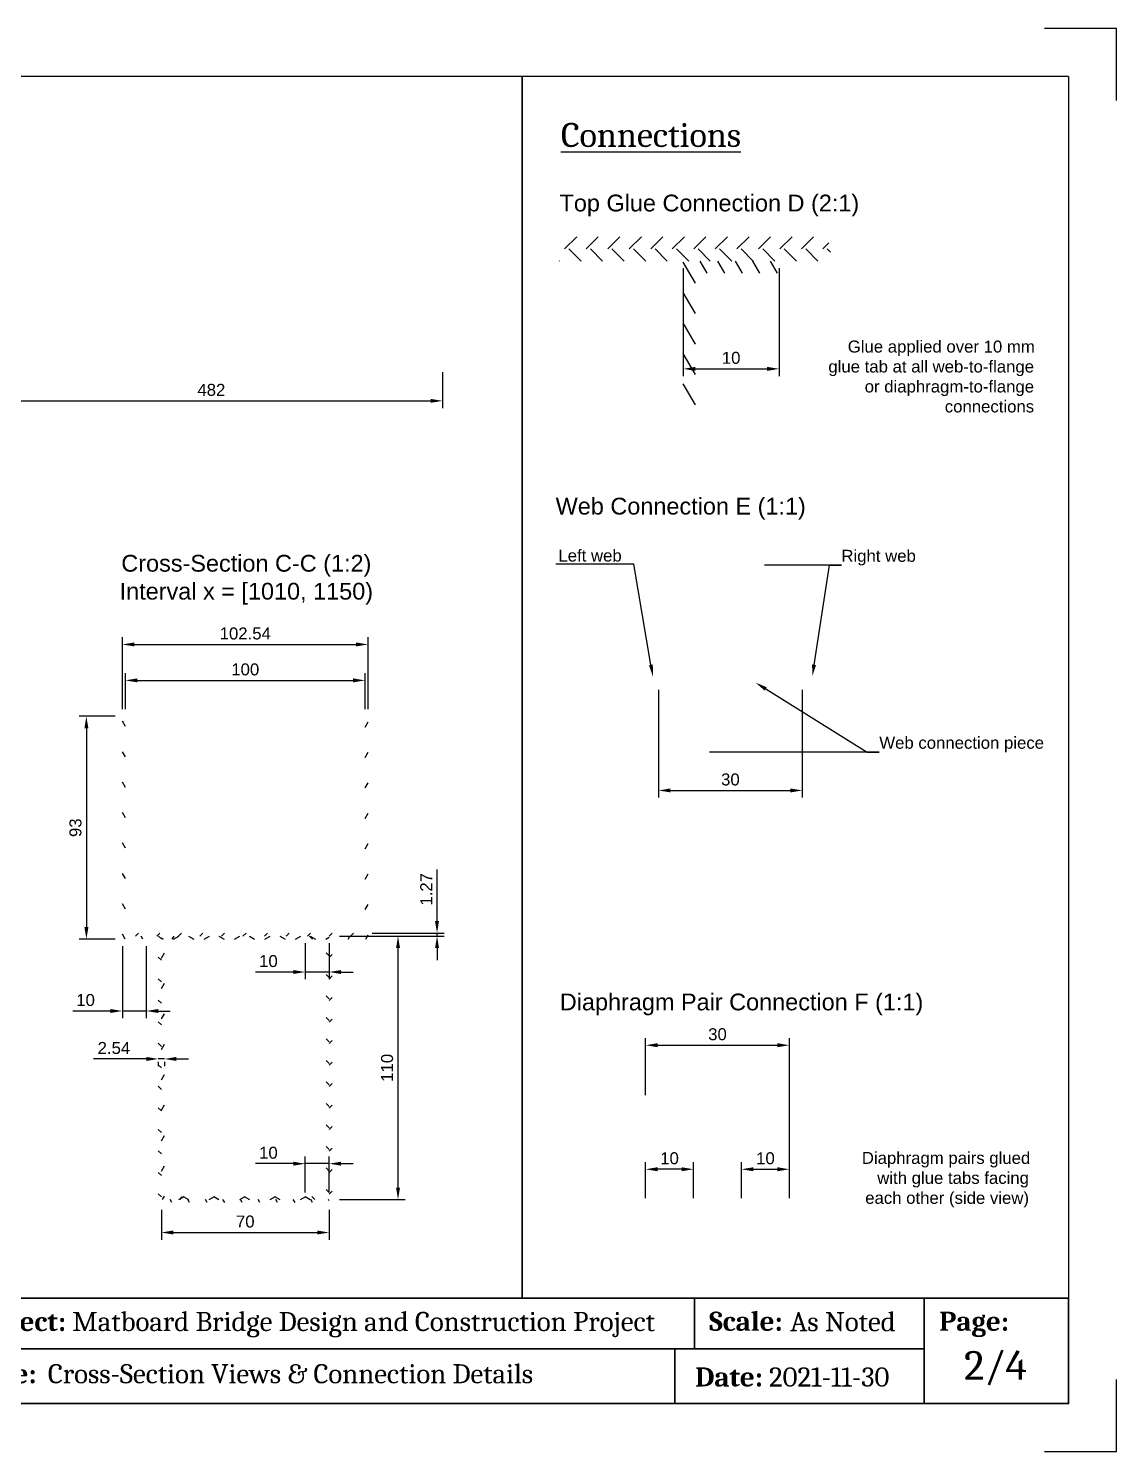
# Paper-space layout 'Sheet5' of a CAD drawing. Header units: millimetres. Extents: x 0 to 420, y 0 to 297.
# Drawn here: x 193.1 to 420, y 0 to 297 of the extents above; entities that cross this region are included whole.
import ezdxf
from ezdxf import colors
from ezdxf.entities.mleader import LeaderData, LeaderLine
from ezdxf.math import Vec2, Vec3

# ---------------------------------------------------------------- set-up
doc = ezdxf.new("R2010")
doc.units = ezdxf.units.MM
doc.header["$LTSCALE"] = 0.75
for name, color, linetype, lineweight in [('Annotations', 7, 'Continuous', 25), ('Border', 7, 'Continuous', 25), ('Dimensions', 7, 'Continuous', 25), ('Hatching', 7, 'Continuous', 25), ('Sketch2', 7, 'Continuous', 35), ('TitleBlock', 7, 'Continuous', 35)]:
    doc.layers.add(name, color=color, linetype=linetype, lineweight=lineweight)
doc.styles.add('FusionTitle', font='arial.ttf')
doc.styles.get("Standard").update_dxf_attribs({"font": 'arial.ttf'})
doc.dimstyles.new('ISO-25', dxfattribs={"dimtxt": 2.5, "dimasz": 2.5, "dimexe": 1.5, "dimexo": 1.5, "dimgap": 1, "dimtad": 1, "dimzin": 12, "dimdsep": 46, "dimtxsty": 'Standard', "dimcen": 0, "dimclrd": 256, "dimclre": 256, "dimclrt": 256, "dimazin": 3, "dimtp": 0.1, "dimtm": 0.1, "dimtfac": 0.72, "dimtmove": 0, "dimatfit": 3, "dimfxl": 1, "dimtzin": 12, "dimarcsym": 0})

# ---------------------------------------------------------------- blocks, each defined once
blk = doc.blocks.new('ISO_A3_SHEET')
at = {"layer": 'Border'}
for p, q in [((410, 287), (9.983164, 287)), ((410, 287), (410, 10)), ((9.983164, 10.075658), (410, 10))]:
    blk.add_line(p, q, dxfattribs=at)
at = {"layer": 'Defpoints'}
for p, q in [((420, 297), (405, 297)), ((420, 282), (420, 297)), ((420, 0), (420, 15)), ((405, 0), (420, 0))]:
    blk.add_line(p, q, dxfattribs=at)
blk = doc.blocks.new('ISO_TITLEBLOCK 1')
at = {"layer": 'TitleBlock', "lineweight": 35}
for p, q in [((-233.003232, 22), (-233.003232, 0)), ((-78.057802, 21.984152), (-78.057802, 11.446715)), ((-30.095447, 22), (-30.095447, 0.023092)), ((-400.016836, 11.462563), (-30.095447, 11.462563)), ((-82.146331, 0), (-82.146331, 11.353068))]:
    blk.add_line(p, q, dxfattribs=at)
for points in [[(-400.016836, 0), (0, 0), (0, 22), (-400.016836, 22)], [(0, 0), (-390, 0), (-390, 0), (0, 0)], [(-390, 0), (-390, 0), (-390, 0), (-390, 0)]]:
    blk.add_lwpolyline(points, close=True, dxfattribs=at)
at = {"layer": 'TitleBlock', "lineweight": 35, "char_height": 4, "attachment_point": 1, "style": 'FusionTitle'}
for s, width, heights, insert in [('{\\fCambria|b1|i0|c0|p18;Institution:\\fCambria|b0|i0|c0|p18; University of Toronto}', 112.74861917, [6.264596], (-396.186585, 18.886361)), ('{\\fCambria|b1|i0|c0|p18;Project: \\fCambria|b0|i0|c0|p18;Matboard Bridge Design and Construction Project}', 171.33273116, [4.831455], (-230.026927, 19.141751)), ('\\pt4;{\\fCambria|b1|i0|c0|p18;Scale:}', 184.68978292, [6.264596], (-74.972867, 19.192645)), ('{\\fCambria|b1|i0|c0|p18;Page:}', 184.68978292, [6.264596], (-26.972867, 19.192645)), ('{\\fCambria|b1|i0|c0|p18;Authoring Group:\\fCambria|b0|i0|c0|p18; #410: Zihuan Jiang, Olivia Yang, Linda Zhao }', 184.68978292, [6.264596], (-396.578733, 7.989754)), ('{\\fCambria|b1|i0|c0|p18;Title:\\fCambria|b0|i0|c0|p18; }', 184.68978292, [6.264596], (-229.477461, 8.235423)), ('{\\fCambria|b1|i0|c0|p18;Date:\\fCambria|b0|i0|c0|p18; 2021-11-30}', 184.68978292, [6.264596], (-77.867463, 7.571475))]:
    blk.add_mtext_dynamic_manual_height_columns(s, width=width, gutter_width=17.5, heights=heights, dxfattribs=dict(at, insert=insert))
blk = doc.blocks.new('*D98')
at = {"layer": 'Defpoints', "color": 0, "transparency": 16777216}
for p in [(182.98, 226.78), (279.41, 226.78), (279.41, 219.28)]:
    blk.add_point(p, dxfattribs=at)
at = {"layer": 'Dimensions', "lineweight": -2, "transparency": 16777216}
for p, q in [((182.98, 225.28), (182.98, 217.78)), ((279.41, 225.28), (279.41, 217.78)), ((185.48, 219.28), (276.91, 219.28))]:
    blk.add_line(p, q, dxfattribs=at)
at = {"layer": 'Dimensions', "transparency": 16777216}
for points in [[(185.48, 219.7), (185.48, 218.87), (182.98, 219.28)], [(276.91, 219.7), (276.91, 218.87), (279.41, 219.28)]]:
    blk.add_solid(points, dxfattribs=at)
at = {"layer": 'Dimensions', "transparency": 16777216, "insert": (231.2, 221.56), "char_height": 2.5, "attachment_point": 5}
blk.add_mtext('482', dxfattribs=at)
blk = doc.blocks.new('*D126')
at = {"layer": 'Defpoints', "color": 0, "transparency": 16777216}
for p in [(220.77, 51.94), (255.77, 51.94), (255.77, 45.71)]:
    blk.add_point(p, dxfattribs=at)
at = {"layer": 'Dimensions', "lineweight": -2, "transparency": 16777216}
for p, q in [((220.77, 50.44), (220.77, 44.21)), ((255.77, 50.44), (255.77, 44.21)), ((223.27, 45.71), (253.27, 45.71))]:
    blk.add_line(p, q, dxfattribs=at)
at = {"layer": 'Dimensions', "transparency": 16777216}
for points in [[(223.27, 46.13), (223.27, 45.3), (220.77, 45.71)], [(253.27, 46.13), (253.27, 45.3), (255.77, 45.71)]]:
    blk.add_solid(points, dxfattribs=at)
at = {"layer": 'Dimensions', "transparency": 16777216, "insert": (238.27, 47.99), "char_height": 2.5, "attachment_point": 5}
blk.add_mtext('70', dxfattribs=at)
blk = doc.blocks.new('*D127')
at = {"layer": 'Defpoints', "color": 0, "transparency": 16777216}
for p in [(256.4, 107.58), (270.13, 107.58), (256.4, 52.58)]:
    blk.add_point(p, dxfattribs=at)
at = {"layer": 'Dimensions', "lineweight": -2, "transparency": 16777216}
for p, q in [((257.9, 107.58), (271.63, 107.58)), ((270.13, 55.08), (270.13, 105.08)), ((257.9, 52.58), (271.63, 52.58))]:
    blk.add_line(p, q, dxfattribs=at)
at = {"layer": 'Dimensions', "transparency": 16777216}
for points in [[(269.72, 105.08), (270.55, 105.08), (270.13, 107.58)], [(269.72, 55.08), (270.55, 55.08), (270.13, 52.58)]]:
    blk.add_solid(points, dxfattribs=at)
at = {"layer": 'Dimensions', "transparency": 16777216, "insert": (267.86, 80.08), "char_height": 2.5, "attachment_point": 5, "rotation": 90}
blk.add_mtext('110', dxfattribs=at)
blk = doc.blocks.new('*D129')
at = {"layer": 'Defpoints', "color": 0, "transparency": 16777216}
for p in [(250.77, 107.58), (255.77, 107.58), (250.77, 100.08)]:
    blk.add_point(p, dxfattribs=at)
at = {"layer": 'Dimensions', "lineweight": -2, "transparency": 16777216}
for p, q in [((250.77, 106.08), (250.77, 98.58)), ((255.77, 106.08), (255.77, 98.58)), ((248.27, 100.08), (240.43, 100.08)), ((255.77, 100.08), (250.77, 100.08)), ((258.27, 100.08), (260.77, 100.08))]:
    blk.add_line(p, q, dxfattribs=at)
at = {"layer": 'Dimensions', "transparency": 16777216}
for points in [[(248.27, 100.49), (248.27, 99.66), (250.77, 100.08)], [(258.27, 100.49), (258.27, 99.66), (255.77, 100.08)]]:
    blk.add_solid(points, dxfattribs=at)
at = {"layer": 'Dimensions', "transparency": 16777216, "insert": (243.1, 102.35), "char_height": 2.5, "attachment_point": 5}
blk.add_mtext('10', dxfattribs=at)
blk = doc.blocks.new('*D130')
at = {"layer": 'Defpoints', "color": 0, "transparency": 16777216}
for p in [(220.13, 82.83), (220.13, 81.93), (221.4, 82.83)]:
    blk.add_point(p, dxfattribs=at)
at = {"layer": 'Dimensions', "lineweight": -2, "transparency": 16777216}
for p, q in [((217.63, 81.93), (206.61, 81.93)), ((221.4, 81.93), (220.13, 81.93)), ((220.13, 81.33), (220.13, 80.43)), ((221.4, 81.33), (221.4, 80.43)), ((223.9, 81.93), (226.4, 81.93))]:
    blk.add_line(p, q, dxfattribs=at)
at = {"layer": 'Dimensions', "transparency": 16777216}
for points in [[(217.63, 82.35), (217.63, 81.52), (220.13, 81.93)], [(223.9, 82.35), (223.9, 81.52), (221.4, 81.93)]]:
    blk.add_solid(points, dxfattribs=at)
at = {"layer": 'Dimensions', "transparency": 16777216, "insert": (210.87, 84.21), "char_height": 2.5, "attachment_point": 5}
blk.add_mtext('2.54', dxfattribs=at)
blk = doc.blocks.new('*D131')
at = {"layer": 'Defpoints', "color": 0, "transparency": 16777216}
for p in [(212.63, 153.44), (205.13, 106.94), (212.63, 106.94)]:
    blk.add_point(p, dxfattribs=at)
at = {"layer": 'Dimensions', "lineweight": -2, "transparency": 16777216}
for p, q in [((211.13, 153.44), (203.63, 153.44)), ((205.13, 150.94), (205.13, 109.44)), ((211.13, 106.94), (203.63, 106.94))]:
    blk.add_line(p, q, dxfattribs=at)
at = {"layer": 'Dimensions', "transparency": 16777216}
for points in [[(204.72, 150.94), (205.55, 150.94), (205.13, 153.44)], [(204.72, 109.44), (205.55, 109.44), (205.13, 106.94)]]:
    blk.add_solid(points, dxfattribs=at)
at = {"layer": 'Dimensions', "transparency": 16777216, "insert": (202.86, 130.19), "char_height": 2.5, "attachment_point": 5, "rotation": 90}
blk.add_mtext('93', dxfattribs=at)
blk = doc.blocks.new('*D132')
at = {"layer": 'Defpoints', "color": 0, "transparency": 16777216}
for p in [(263.9, 168.44), (212.63, 153.44), (263.9, 153.44)]:
    blk.add_point(p, dxfattribs=at)
at = {"layer": 'Dimensions', "lineweight": -2, "transparency": 16777216}
for p, q in [((212.63, 154.94), (212.63, 169.94)), ((263.9, 154.94), (263.9, 169.94)), ((215.13, 168.44), (261.4, 168.44))]:
    blk.add_line(p, q, dxfattribs=at)
at = {"layer": 'Dimensions', "transparency": 16777216}
for points in [[(215.13, 168.86), (215.13, 168.03), (212.63, 168.44)], [(261.4, 168.86), (261.4, 168.03), (263.9, 168.44)]]:
    blk.add_solid(points, dxfattribs=at)
at = {"layer": 'Dimensions', "transparency": 16777216, "insert": (238.27, 170.72), "char_height": 2.5, "attachment_point": 5}
blk.add_mtext('102.54', dxfattribs=at)
blk = doc.blocks.new('*D133')
at = {"layer": 'Defpoints', "color": 0, "transparency": 16777216}
for p in [(263.27, 160.94), (213.27, 153.44), (263.27, 153.44)]:
    blk.add_point(p, dxfattribs=at)
at = {"layer": 'Dimensions', "lineweight": -2, "transparency": 16777216}
for p, q in [((213.27, 154.94), (213.27, 162.44)), ((215.77, 160.94), (260.77, 160.94)), ((263.27, 154.94), (263.27, 162.44))]:
    blk.add_line(p, q, dxfattribs=at)
at = {"layer": 'Dimensions', "transparency": 16777216}
for points in [[(215.77, 161.36), (215.77, 160.53), (213.27, 160.94)], [(260.77, 161.36), (260.77, 160.53), (263.27, 160.94)]]:
    blk.add_solid(points, dxfattribs=at)
at = {"layer": 'Dimensions', "transparency": 16777216, "insert": (238.27, 163.22), "char_height": 2.5, "attachment_point": 5}
blk.add_mtext('100', dxfattribs=at)
blk = doc.blocks.new('*D134')
at = {"layer": 'Defpoints', "color": 0, "transparency": 16777216}
for p in [(212.63, 106.94), (217.63, 106.94), (212.63, 91.94)]:
    blk.add_point(p, dxfattribs=at)
at = {"layer": 'Dimensions', "lineweight": -2, "transparency": 16777216}
for p, q in [((212.63, 105.44), (212.63, 90.44)), ((217.63, 105.44), (217.63, 90.44)), ((210.13, 91.94), (202.3, 91.94)), ((217.63, 91.94), (212.63, 91.94)), ((220.13, 91.94), (222.63, 91.94))]:
    blk.add_line(p, q, dxfattribs=at)
at = {"layer": 'Dimensions', "transparency": 16777216}
for points in [[(210.13, 92.36), (210.13, 91.53), (212.63, 91.94)], [(220.13, 92.36), (220.13, 91.53), (217.63, 91.94)]]:
    blk.add_solid(points, dxfattribs=at)
at = {"layer": 'Dimensions', "transparency": 16777216, "insert": (204.96, 94.22), "char_height": 2.5, "attachment_point": 5}
blk.add_mtext('10', dxfattribs=at)
blk = doc.blocks.new('*D135')
at = {"layer": 'Defpoints', "color": 0, "transparency": 16777216}
for p in [(250.77, 60.08), (250.77, 52.58), (255.77, 52.58)]:
    blk.add_point(p, dxfattribs=at)
at = {"layer": 'Dimensions', "lineweight": -2, "transparency": 16777216}
for p, q in [((248.27, 60.08), (240.43, 60.08)), ((250.77, 54.08), (250.77, 61.58)), ((255.77, 60.08), (250.77, 60.08)), ((255.77, 54.08), (255.77, 61.58)), ((258.27, 60.08), (260.77, 60.08))]:
    blk.add_line(p, q, dxfattribs=at)
at = {"layer": 'Dimensions', "transparency": 16777216}
for points in [[(248.27, 60.49), (248.27, 59.66), (250.77, 60.08)], [(258.27, 60.49), (258.27, 59.66), (255.77, 60.08)]]:
    blk.add_solid(points, dxfattribs=at)
at = {"layer": 'Dimensions', "transparency": 16777216, "insert": (243.1, 62.35), "char_height": 2.5, "attachment_point": 5}
blk.add_mtext('10', dxfattribs=at)
blk = doc.blocks.new('*D141')
at = {"layer": 'Defpoints', "color": 0, "transparency": 16777216}
for p in [(263.27, 108.21), (263.27, 107.58), (278.27, 108.21)]:
    blk.add_point(p, dxfattribs=at)
at = {"layer": 'Dimensions', "lineweight": -2, "transparency": 16777216}
for p, q in [((278.27, 110.71), (278.27, 121.47)), ((264.77, 108.21), (279.77, 108.21)), ((264.77, 107.58), (279.77, 107.58)), ((278.27, 107.58), (278.27, 108.21)), ((278.27, 105.08), (278.27, 102.58))]:
    blk.add_line(p, q, dxfattribs=at)
at = {"layer": 'Dimensions', "transparency": 16777216}
for points in [[(277.85, 110.71), (278.68, 110.71), (278.27, 108.21)], [(277.85, 105.08), (278.68, 105.08), (278.27, 107.58)]]:
    blk.add_solid(points, dxfattribs=at)
at = {"layer": 'Dimensions', "transparency": 16777216, "insert": (276.01, 117.34), "char_height": 2.5, "attachment_point": 5, "rotation": 90}
blk.add_mtext('1.27', dxfattribs=at)
blk = doc.blocks.new('*D149')
at = {"layer": 'Defpoints', "color": 0, "transparency": 16777216}
for p in [(329.62, 248.46), (349.62, 248.46), (349.62, 225.96)]:
    blk.add_point(p, dxfattribs=at)
at = {"layer": 'Dimensions', "lineweight": -2, "transparency": 16777216}
for p, q in [((329.62, 246.96), (329.62, 224.46)), ((349.62, 246.96), (349.62, 224.46)), ((332.12, 225.96), (347.12, 225.96))]:
    blk.add_line(p, q, dxfattribs=at)
at = {"layer": 'Dimensions', "transparency": 16777216}
for points in [[(332.12, 226.38), (332.12, 225.54), (329.62, 225.96)], [(347.12, 226.38), (347.12, 225.54), (349.62, 225.96)]]:
    blk.add_solid(points, dxfattribs=at)
at = {"layer": 'Dimensions', "transparency": 16777216, "insert": (339.62, 228.24), "char_height": 2.5, "attachment_point": 5}
blk.add_mtext('10', dxfattribs=at)
blk = doc.blocks.new('*D159')
at = {"layer": 'Defpoints', "color": 0, "transparency": 16777216}
for p in [(324.46, 160.47), (354.46, 160.47), (354.46, 137.97)]:
    blk.add_point(p, dxfattribs=at)
at = {"layer": 'Dimensions', "lineweight": -2, "transparency": 16777216}
for p, q in [((324.46, 158.97), (324.46, 136.47)), ((354.46, 158.97), (354.46, 136.47)), ((326.96, 137.97), (351.96, 137.97))]:
    blk.add_line(p, q, dxfattribs=at)
at = {"layer": 'Dimensions', "transparency": 16777216}
for points in [[(326.96, 138.39), (326.96, 137.56), (324.46, 137.97)], [(351.96, 138.39), (351.96, 137.56), (354.46, 137.97)]]:
    blk.add_solid(points, dxfattribs=at)
at = {"layer": 'Dimensions', "transparency": 16777216, "insert": (339.46, 140.25), "char_height": 2.5, "attachment_point": 5}
blk.add_mtext('30', dxfattribs=at)
blk = doc.blocks.new('*D162')
at = {"layer": 'Defpoints', "color": 0, "transparency": 16777216}
for p in [(351.77, 58.91), (341.77, 51.41), (351.77, 51.41)]:
    blk.add_point(p, dxfattribs=at)
at = {"layer": 'Dimensions', "lineweight": -2, "transparency": 16777216}
for p, q in [((341.77, 52.91), (341.77, 60.41)), ((351.77, 52.91), (351.77, 60.41)), ((344.27, 58.91), (349.27, 58.91))]:
    blk.add_line(p, q, dxfattribs=at)
at = {"layer": 'Dimensions', "transparency": 16777216}
for points in [[(344.27, 59.33), (344.27, 58.5), (341.77, 58.91)], [(349.27, 59.33), (349.27, 58.5), (351.77, 58.91)]]:
    blk.add_solid(points, dxfattribs=at)
at = {"layer": 'Dimensions', "transparency": 16777216, "insert": (346.77, 61.19), "char_height": 2.5, "attachment_point": 5}
blk.add_mtext('10', dxfattribs=at)
blk = doc.blocks.new('*D163')
at = {"layer": 'Defpoints', "color": 0, "transparency": 16777216}
for p in [(321.77, 58.91), (321.77, 51.41), (331.77, 51.41)]:
    blk.add_point(p, dxfattribs=at)
at = {"layer": 'Dimensions', "lineweight": -2, "transparency": 16777216}
for p, q in [((321.77, 52.91), (321.77, 60.41)), ((331.77, 52.91), (331.77, 60.41)), ((329.27, 58.91), (324.27, 58.91))]:
    blk.add_line(p, q, dxfattribs=at)
at = {"layer": 'Dimensions', "transparency": 16777216}
for points in [[(324.27, 59.33), (324.27, 58.5), (321.77, 58.91)], [(329.27, 59.33), (329.27, 58.5), (331.77, 58.91)]]:
    blk.add_solid(points, dxfattribs=at)
at = {"layer": 'Dimensions', "transparency": 16777216, "insert": (326.77, 61.19), "char_height": 2.5, "attachment_point": 5}
blk.add_mtext('10', dxfattribs=at)
blk = doc.blocks.new('*D164')
at = {"layer": 'Defpoints', "color": 0, "transparency": 16777216}
for p in [(351.77, 84.8), (321.77, 72.91), (351.77, 54.92)]:
    blk.add_point(p, dxfattribs=at)
at = {"layer": 'Dimensions', "lineweight": -2, "transparency": 16777216}
for p, q in [((321.77, 74.41), (321.77, 86.3)), ((351.77, 56.42), (351.77, 86.3)), ((324.27, 84.8), (349.27, 84.8))]:
    blk.add_line(p, q, dxfattribs=at)
at = {"layer": 'Dimensions', "transparency": 16777216}
for points in [[(324.27, 85.22), (324.27, 84.39), (321.77, 84.8)], [(349.27, 85.22), (349.27, 84.39), (351.77, 84.8)]]:
    blk.add_solid(points, dxfattribs=at)
at = {"layer": 'Dimensions', "transparency": 16777216, "insert": (336.77, 87.08), "char_height": 2.5, "attachment_point": 5}
blk.add_mtext('30', dxfattribs=at)

psp = doc.layouts.new('Sheet5')

# ---------------------------------------------------------------- hatches: boundary and pattern name
at = {"layer": 'Hatching'}
h = psp.add_hatch(dxfattribs=at)
h.set_pattern_fill('ANSI31', color=256, style=0)
edge = h.paths.add_edge_path(flags=0)
edge.add_ellipse((332.1627, 245.9198), major_axis=(-27.4948, -7.62), ratio=1, start_angle=174.765895, end_angle=180)
edge.add_line((359.6575, 253.5398), (304.6678, 253.5398))
edge.add_ellipse((332.1627, 245.9198), major_axis=(28.0753, -5.08), ratio=1, start_angle=174.765895, end_angle=180)
edge.add_line((304.0873, 250.9998), (360.238, 250.9998))
h = psp.add_hatch(dxfattribs=at)
h.set_pattern_fill('ANSI31', color=256, angle=90, style=0)
edge = h.paths.add_edge_path(flags=0)
edge.add_ellipse((332.1627, 245.9198), major_axis=(-28.0753, -5.08), ratio=1, start_angle=174.851304, end_angle=180)
edge.add_line((360.238, 250.9998), (304.0873, 250.9998))
edge.add_ellipse((332.1627, 245.9198), major_axis=(28.4179, -2.54), ratio=1, start_angle=534.851304, end_angle=540)
edge.add_line((303.7447, 248.4598), (329.6227, 248.4598))
edge.add_line((329.6227, 248.4598), (349.6227, 248.4598))
edge.add_line((349.6227, 248.4598), (360.5806, 248.4598))
h = psp.add_hatch(dxfattribs=at)
h.set_pattern_fill('ANSI31', color=256, angle=75, style=0)
edge = h.paths.add_edge_path(flags=0)
edge.add_ellipse((332.1627, 245.9198), major_axis=(0, 28.5312), ratio=1, start_angle=174.892466, end_angle=180)
edge.add_line((332.1627, 217.3886), (332.1627, 245.9198))
edge.add_line((332.1627, 245.9198), (349.6227, 245.9198))
edge.add_line((349.6227, 245.9198), (349.6227, 248.4598))
edge.add_line((349.6227, 248.4598), (329.6227, 248.4598))
edge.add_line((329.6227, 248.4598), (329.6227, 217.5019))
h = psp.add_hatch(dxfattribs=at)
h.set_pattern_fill('ANSI31', color=256, angle=75, style=0)
h.paths.add_polyline_path([(217.6327, 107.5777), (213.2677, 107.5777), (213.2677, 108.2127), (213.2677, 153.4427), (212.6327, 153.4427), (212.6327, 106.9427), (217.6327, 106.9427)], flags=0)
h = psp.add_hatch(dxfattribs=at)
h.set_pattern_fill('ANSI31', color=256, angle=15, style=0)
h.paths.add_polyline_path([(263.2677, 107.5777), (258.9027, 107.5777), (258.9027, 106.9427), (263.9027, 106.9427), (263.9027, 153.4427), (263.2677, 153.4427), (263.2677, 108.2127)], flags=0)
h = psp.add_hatch(dxfattribs=at)
h.set_pattern_fill('ANSI31', color=256, style=0)
h.paths.add_polyline_path([(263.2677, 107.5777), (263.2677, 108.2127), (213.2677, 108.2127), (213.2677, 107.5777), (217.6327, 107.5777), (220.1327, 107.5777), (220.7677, 107.5777), (225.7677, 107.5777), (250.7677, 107.5777), (255.7677, 107.5777), (256.4027, 107.5777), (258.9027, 107.5777)], flags=0)
h = psp.add_hatch(dxfattribs=at)
h.set_pattern_fill('ANSI31', color=256, angle=90, style=0)
h.paths.add_polyline_path([(220.7677, 107.5777), (220.1327, 107.5777), (220.1327, 52.5777), (220.7677, 52.5777), (220.7677, 53.2127), (220.7677, 106.9427)], flags=0)
h = psp.add_hatch(dxfattribs=at)
h.set_pattern_fill('ANSI31', color=256, angle=15, style=0)
h.paths.add_polyline_path([(225.7677, 53.2127), (221.4027, 53.2127), (221.4027, 106.9427), (225.7677, 106.9427), (225.7677, 107.5777), (220.7677, 107.5777), (220.7677, 106.9427), (220.7677, 53.2127), (220.7677, 52.5777), (225.7677, 52.5777)], flags=0)
h = psp.add_hatch(dxfattribs=at)
h.set_pattern_fill('ANSI31', color=256, angle=-15, style=0)
h.paths.add_polyline_path([(220.7677, 107.5777), (220.7677, 106.9427), (221.4027, 106.9427), (255.1327, 106.9427), (255.7677, 106.9427), (255.7677, 107.5777), (250.7677, 107.5777), (225.7677, 107.5777)], flags=0)
h.paths.add_polyline_path([(220.7677, 52.5777), (225.7677, 52.5777), (250.7677, 52.5777), (255.7677, 52.5777), (255.7677, 53.2127), (255.1327, 53.2127), (221.4027, 53.2127), (220.7677, 53.2127)], flags=0)
h = psp.add_hatch(dxfattribs=at)
h.set_pattern_fill('ANSI31', color=256, angle=105, style=0)
h.paths.add_polyline_path([(220.7677, 107.5777), (220.7677, 106.9427), (221.4027, 106.9427), (255.1327, 106.9427), (255.7677, 106.9427), (255.7677, 107.5777), (250.7677, 107.5777), (225.7677, 107.5777)], flags=0)
h.paths.add_polyline_path([(220.7677, 52.5777), (225.7677, 52.5777), (250.7677, 52.5777), (255.7677, 52.5777), (255.7677, 53.2127), (255.1327, 53.2127), (221.4027, 53.2127), (220.7677, 53.2127)], flags=0)
h = psp.add_hatch(dxfattribs=at)
h.set_pattern_fill('ANSI31', color=256, angle=90, style=0)
h.paths.add_polyline_path([(255.1327, 53.2127), (250.7677, 53.2127), (250.7677, 52.5777), (255.7677, 52.5777), (255.7677, 53.2127), (255.7677, 106.9427), (255.7677, 107.5777), (250.7677, 107.5777), (250.7677, 106.9427), (255.1327, 106.9427)], flags=0)
h = psp.add_hatch(dxfattribs=at)
h.set_pattern_fill('ANSI31', color=256, style=0)
h.paths.add_polyline_path([(256.4027, 107.5777), (255.7677, 107.5777), (255.7677, 106.9427), (255.7677, 53.2127), (255.7677, 52.5777), (256.4027, 52.5777)], flags=0)
h = psp.add_hatch(dxfattribs=at)
h.set_pattern_fill('ANSI31', color=256, angle=75, style=0)
h.paths.add_polyline_path([(255.7677, 51.9427), (255.7677, 52.5777), (250.7677, 52.5777), (225.7677, 52.5777), (220.7677, 52.5777), (220.7677, 51.9427)], flags=0)

# ---------------------------------------------------------------- linework, layer by layer
at = {"layer": 'Sketch2'}
psp.add_line((296, 287), (296, 32), dxfattribs=at)

# ---------------------------------------------------------------- block references
at = {"layer": 'Border'}
psp.add_blockref('ISO_A3_SHEET', (0, 0), dxfattribs=at)
at = {"layer": 'TitleBlock'}
psp.add_blockref('ISO_TITLEBLOCK 1', (410, 10), dxfattribs=at)

# ---------------------------------------------------------------- texts
at = {"layer": 'Annotations', "attachment_point": 1}
for s, width, insert, char_height in [('{\\fCambria|b0|i0|c0|p18;\\LConnections}', 146.308123, (304.118, 277.2694), 5), ('\\pi6.3437,t38.8437;Glue applied over 10 mm \\P\\pi2.30209,t34.80209;glue tab at all web-to-flange \\P\\pi9.88054,t42.38054;or diaphragm-to-flange \\P\\pi26.58415,t59.08415;connections', 44.952161, (357.5921, 231.8663), 2.5), ('\\pi4.07261;Diaphragm pairs glued \\P\\pi7.28714;with glue tabs facing \\P\\pi4.77861;each other (side view)', 38.688912, (362.8042, 62.5302), 2.5), ('\\pt140;{\\fCambria|b0|i0|c0|p18;As Noted}', 115.591341, (351.9165, 29.1026), 4), ('\\pt210;{\\fCambria|b0|i0|c0|p18;2/4}', 115.591341, (388.1912, 20.9865), 6), ('\\pt140;{\\fCambria|b0|i0|c0|p18;Cross-Section Views & Connection Details}', 115.591341, (197.0946, 18.2387), 4)]:
    psp.add_mtext_dynamic_manual_height_columns(s, width=width, gutter_width=12.5, heights=[0], dxfattribs=dict(at, insert=insert, char_height=char_height))
at = {"layer": 'Annotations', "char_height": 3.5, "attachment_point": 8}
for s, insert, width in [('Top Glue Connection D (2:1)', (335.0763, 257.7645), 75.552979), ('Web Connection E (1:1)', (329.1007, 194.5064), 57.638494), ('Cross-Section C-C (1:2)\\PInterval x = [1010, 1150)', (238.4953, 176.7452), 72.754694), ('Diaphragm Pair Connection F (1:1)', (341.7848, 91.0245), 96.356284)]:
    psp.add_mtext(s, dxfattribs=dict(at, insert=insert, width=width))

# ---------------------------------------------------------------- dimensions: what is measured, and where the dimension line sits
at = {"layer": 'Dimensions'}
for p1, p2, distance, override, picture, middle in [((329.6227, 248.4598), (349.6227, 248.4598), -22.5, {"dimlfac": -0.5, "dimclrd": 256, "dimclre": 256}, '*D149', (339.6227, 228.2363)), ((182.9823, 226.7839), (279.4147, 226.7839), -7.5, {"dimdec": 0, "dimlfac": -5, "dimclrd": 256, "dimclre": 256, "dimtdec": 0}, '*D98', (231.1985, 221.5604)), ((212.6327, 153.4427), (263.9027, 153.4427), 15, {"dimlfac": -2, "dimclrd": 256, "dimclre": 256}, '*D132', (238.2677, 170.7192)), ((213.2677, 153.4427), (263.2677, 153.4427), 7.5, {"dimlfac": -2, "dimclrd": 256, "dimclre": 256}, '*D133', (238.2677, 163.2192)), ((324.4553, 160.4729), (354.4553, 160.4729), -22.5, {"dimlfac": -1, "dimclrd": 256, "dimclre": 256}, '*D159', (339.4553, 140.2502)), ((212.6327, 153.4427), (212.6327, 106.9427), -7.5, {"dimlfac": -2, "dimclrd": 256, "dimclre": 256}, '*D131', (202.8554, 130.1927)), ((263.2677, 107.5777), (263.2677, 108.2127), -15, {"dimlfac": -2, "dimclrd": 256, "dimclre": 256}, '*D141', (276.0125, 117.342)), ((255.7677, 107.5777), (250.7677, 107.5777), 7.5, {"dimlfac": -2, "dimclrd": 256, "dimclre": 256}, '*D129', (243.099, 102.3542)), ((256.4027, 52.5777), (256.4027, 107.5777), -13.73, {"dimlfac": -2, "dimclrd": 256, "dimclre": 256}, '*D127', (267.8562, 80.0777)), ((341.7736, 51.4132), (351.7736, 51.4132), 7.5, {"dimlfac": -1, "dimclrd": 256, "dimclre": 256}, '*D162', (346.7736, 61.1897)), ((220.7677, 51.9427), (255.7677, 51.9427), -6.23, {"dimlfac": -2, "dimclrd": 256, "dimclre": 256}, '*D126', (238.2677, 47.9892))]:
    dim = psp.add_aligned_dim(p1=p1, p2=p2, distance=distance, dimstyle='ISO-25', override=override, dxfattribs=at)
    dim.commit()
    dim.dimension.update_dxf_attribs({"geometry": picture, "text_midpoint": middle})
for base, p1, p2, override, picture, middle in [((212.6327, 91.9427), (217.6327, 106.9427), (212.6327, 106.9427), {"dimlfac": -2, "dimclrd": 256, "dimclre": 256}, '*D134', (204.964, 94.2192)), ((250.7677, 60.0777), (255.7677, 52.5777), (250.7677, 52.5777), {"dimlfac": -2, "dimclrd": 256, "dimclre": 256}, '*D135', (243.099, 62.3542)), ((321.7736, 58.9132), (331.7736, 51.4132), (321.7736, 51.4132), {"dimlfac": -1, "dimclrd": 256, "dimclre": 256}, '*D163', (326.7736, 61.1897))]:
    dim = psp.add_linear_dim(base=base, p1=p1, p2=p2, dimstyle='ISO-25', override=override, dxfattribs=at)
    dim.commit()
    dim.dimension.update_dxf_attribs({"geometry": picture, "text_midpoint": middle})
for base, p1, p2, override, picture, middle in [((351.7736, 84.8029), (321.7736, 72.9146), (351.7736, 54.9217), {"dimlfac": -1, "dimclrd": 256, "dimclre": 256}, '*D164', (336.7736, 87.0802)), ((220.1327, 81.9321), (221.4027, 82.8328), (220.1327, 82.8328), {"dimlfac": -2, "dimclrd": 256, "dimclre": 256}, '*D130', (210.8695, 84.2085))]:
    dim = psp.add_linear_dim(base=base, p1=p1, p2=p2, angle=180, dimstyle='ISO-25', override=override, dxfattribs=at)
    dim.commit()
    dim.dimension.update_dxf_attribs({"geometry": picture, "text_midpoint": middle})

# ---------------------------------------------------------------- leaders
at = {"layer": 'Annotations'}
ml = psp.add_multileader_mtext('Standard', dxfattribs=at)
ml.set_content('Left web', color=256)
ml.set_leader_properties()
ml.build(insert=Vec2(0, 0))
ml.multileader.update_dxf_attribs({"text_left_attachment_type": 5, "text_right_attachment_type": 5, "dogleg_length": 2.5, "arrow_head_size": 2.5})
ctx = ml.context
ctx.base_point, ctx.char_height, ctx.arrow_head_size, ctx.landing_gap_size, ctx.plane_origin = Vec3(303.9843, 185.204), 2.5, 2.5, 0, Vec3(317.1938, 160.1896)
ctx.left_attachment, ctx.right_attachment, ctx.text_align_type = 5, 5, 2
notes = []
notes.append((ctx, [(0, (1, 1, 0), (319.2879, 185.204), (-1, 0), 2.5, [(0, [(323.2947, 161.7429)], 0, [])])]))
ctx.mtext.insert, ctx.mtext.alignment, ctx.mtext.flow_direction = Vec3(316.7879, 188.2466), 3, 5
ml = psp.add_multileader_mtext('Standard', dxfattribs=at)
ml.set_content('Right web', color=256)
ml.set_leader_properties()
ml.build(insert=Vec2(0, 0))
ml.multileader.update_dxf_attribs({"text_left_attachment_type": 5, "text_right_attachment_type": 5, "dogleg_length": 2.5, "arrow_head_size": 2.5})
ctx = ml.context
ctx.base_point, ctx.char_height, ctx.arrow_head_size, ctx.landing_gap_size, ctx.plane_origin = Vec3(362.6154, 184.9536), 2.5, 2.5, 0, Vec3(350.4615, 160.1896)
ctx.left_attachment, ctx.right_attachment = 5, 5
notes.append((ctx, [(0, (1, 1, 0), (360.1154, 184.9536), (1, 0), 2.5, [(0, [(356.5333, 161.7429)], 0, [])])]))
ctx.mtext.insert, ctx.mtext.flow_direction = Vec3(362.6154, 188.1886), 5
ml = psp.add_multileader_mtext('Standard', dxfattribs=at)
ml.set_content('Web connection piece', color=256)
ml.set_leader_properties()
ml.build(insert=Vec2(0, 0))
ml.multileader.update_dxf_attribs({"text_left_attachment_type": 5, "text_right_attachment_type": 5, "dogleg_length": 2.5, "arrow_head_size": 2.5})
ctx = ml.context
ctx.base_point, ctx.char_height, ctx.arrow_head_size, ctx.landing_gap_size, ctx.plane_origin = Vec3(370.5203, 145.9811), 2.5, 2.5, 0, Vec3(338.6139, 158.9196)
ctx.left_attachment, ctx.right_attachment = 5, 5
notes.append((ctx, [(0, (1, 1, 0), (368.0203, 145.9811), (1, 0), 2.5, [(0, [(344.7007, 160.4729)], 0, [])])]))
ctx.mtext.insert, ctx.mtext.flow_direction = Vec3(370.5203, 149.1752), 5
for ctx, leaders in notes:
    for number, flags, end, landing, length, lines in leaders:
        leader = LeaderData()
        leader.index, (leader.has_last_leader_line, leader.has_dogleg_vector, leader.attachment_direction) = number, flags
        leader.last_leader_point, leader.dogleg_vector, leader.dogleg_length = Vec3(end), Vec3(landing), length
        for number, points, colour, breaks in lines:
            line = LeaderLine()
            line.index, line.vertices, line.color, line.breaks = number, Vec3.list(points), colors.encode_raw_color(colour), breaks
            leader.lines.append(line)
        ctx.leaders.append(leader)

doc.saveas('drawing.dxf')
